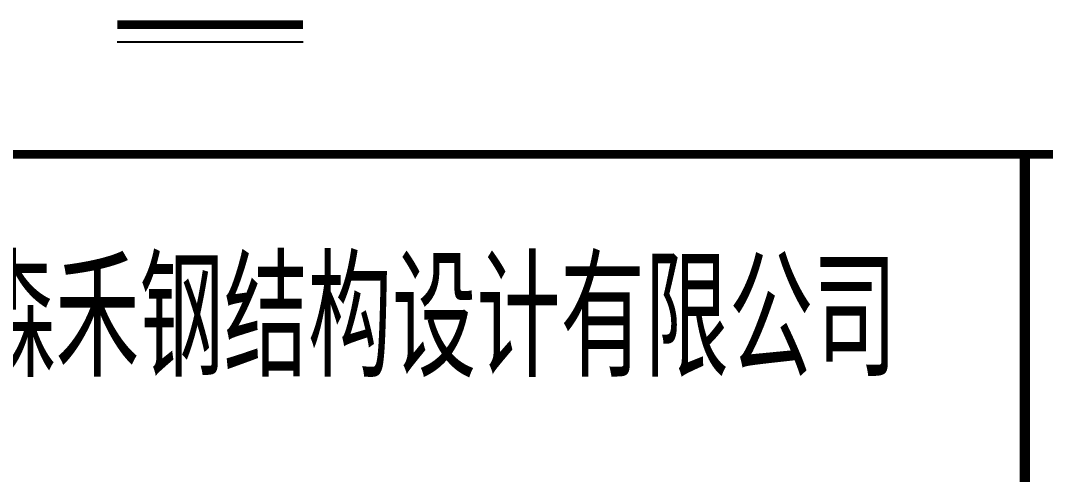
# Model space of a CAD drawing. Extents: x -803796 to -501762, y -1479216 to -846035.
# Drawn here: x -528944 to -519910, y -1330870 to -1326865 of the extents above; entities that cross this region are included whole.
import ezdxf

# ---------------------------------------------------------------- set-up
doc = ezdxf.new("R2010")
doc.units = 0
doc.header["$LTSCALE"] = 1500
doc.layers.get('0').update_dxf_attribs({"linetype": 'CONTINUOUS'})
doc.layers.add('NUM', color=7, linetype='CONTINUOUS')
doc.layers.add('TEXT', color=7, linetype='CONTINUOUS')
doc.styles.add('ME', font='')
doc.styles.get('ME').set_extended_font_data('SimSun')

# ---------------------------------------------------------------- blocks, each defined once
blk = doc.blocks.new('A$C5A080358')
at = {"color": 3, "elevation": -3.1}
for points, const_width in [([(-14841.2, 1749.4), (13231.2, 1749.4), (13231.2, 8499.4), (-14841.2, 8499.4), (-14841.2, 1749.4)], 75), ([(-3599.1, 1749.4), (-3599.1, 8499.4)], 90), ([(6481.6, 6699.4), (-3599.1, 6699.4)], 0.15)]:
    blk.add_lwpolyline(points, dxfattribs=dict(at, const_width=const_width))
at = {"color": 0, "style": 'ME', "width": 0.6}
blk.add_text('常州森禾钢结构设计有限公司', height=906.633, dxfattribs=at).set_placement((-14369.4, 6634.8, -3.1))

msp = doc.modelspace()

# ---------------------------------------------------------------- linework, layer by layer
at = {"layer": 'NUM', "const_width": 75}
msp.add_lwpolyline([(-528091.5, -1326903), (-526452.8, -1326903)], dxfattribs=at)
at = {"layer": 'NUM'}
msp.add_lwpolyline([(-528091.5, -1327053), (-526452.8, -1327053)], dxfattribs=at)

# ---------------------------------------------------------------- block references
at = {"layer": 'TEXT'}
msp.add_blockref('A$C5A080358', (-516493, -1336545.4), dxfattribs=at)

doc.saveas('drawing.dxf')
